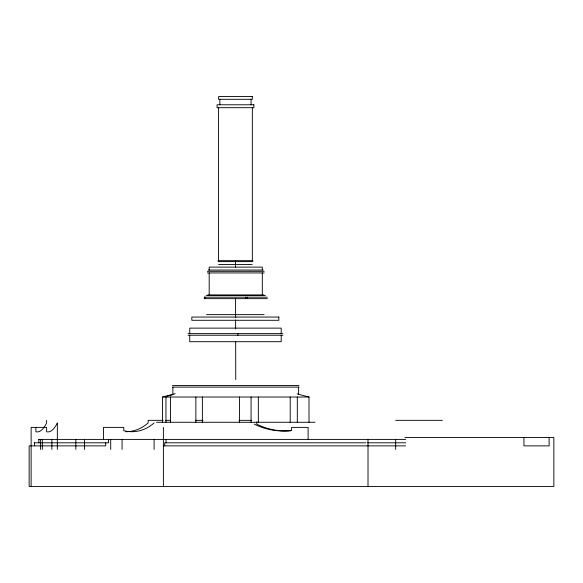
<?xml version="1.0" encoding="UTF-8"?>
<svg xmlns="http://www.w3.org/2000/svg" width="583" height="583" viewBox="0 0 583 583"><rect width="100%" height="100%" fill="white"/><g stroke="black" fill="none" stroke-linecap="round" stroke-linejoin="round"><path stroke-width="0.87" d="M167.416 396.119L172.502 394.771M162.497 422.274L162.497 397.023L175.228 393.714M218.02 260.659L252.905 260.659M218.02 261.629L252.905 261.629M218.589 264.536L252.177 264.536M208.291 270.031L263.21 270.031M207.329 271.321L264.179 271.321M207.329 272.939L264.179 272.939M207.599 294.918L263.902 294.918M206.134 295.566L265.367 295.566M204.203 297.184L267.298 297.184M204.203 298.634L267.298 298.634M206.571 314.638L264.114 314.638M188.01 333.622L282.937 333.622M188.01 335.24L282.937 335.24M172.481 385.48L299.021 385.48M172.481 387.112L299.021 387.112M162.497 397.023L309.005 397.023L309.005 422.274M163.167 420.336L148.133 420.336L148.133 422.937A43.499 36.846 90 0 1 125.746 431.712M165.74 420.336L170.418 420.336M195.72 420.336L202.971 420.336M238.972 420.336L251.696 420.336M395.668 420.336L442.351 420.336M156.499 422.274L315.002 422.274M404.894 437.469L553.85 437.469L553.85 486.441L29.15 486.441L29.15 445.871L105.72 445.871L105.72 442.803M38.718 439.407L405.732 439.407M34.331 442.803L108.482 442.803L108.482 439.407M365.636 442.803L164.69 442.803L164.69 445.871M367.56 442.803L405.732 442.803M163.393 445.871L405.564 445.871M297.119 393.933L309.005 397.023M254.239 424.096L255.799 424.876A68.051 66.331 -90 0 0 291.595 430.443L291.595 427.39L308.115 427.39L308.115 439.713M235.488 261.067L235.503 267.4M235.568 298.168L235.612 317.174M235.619 319.885L235.641 328.936M235.67 341.602L235.751 379.606M549.12 437.469L549.12 445.871L523.928 445.871L523.928 437.469M395.668 439.407L395.668 449.427M368.011 439.407L368.011 486.441M298.605 387.112L298.605 394.319M297.308 397.023L297.308 422.274M290.21 397.023L290.21 422.274M281.21 333.622L281.21 328.127L189.745 328.127L189.745 333.622M281.21 335.24L281.21 341.704L189.745 341.704L189.745 335.24M262.314 270.031L262.314 267.123L209.188 267.123L209.188 270.031M262.314 272.939L262.314 294.918M258.342 397.023L258.342 422.274M256.746 421.837L256.746 424.096L258.305 424.876A68.051 66.331 -90 0 0 290.786 430.786M252.352 107.687L252.352 260.659M251.076 99.299L251.076 104.78M251.076 397.023L251.076 422.274M247.163 297.184L247.163 298.634M245.479 297.184L245.479 298.634M239.511 397.023L239.511 422.274M237.915 333.622L237.915 335.24M219.849 99.299L219.849 104.78M218.574 107.687L218.574 260.659M209.188 272.939L209.188 294.918M204.859 297.184L204.859 298.634M204.742 297.184L204.742 298.634M202.381 397.023L202.381 422.274M195.866 397.023L195.866 422.274M172.896 387.112L172.896 394.319M170.433 397.023L170.433 422.274M166.038 439.407L166.038 442.803M165.966 397.023L165.966 422.274M163.393 427.39L163.393 486.441M154.101 439.407L154.101 449.427M122.073 439.407L122.073 449.427M110.704 439.407L110.704 449.427M103.49 439.713L103.49 427.39L123.771 427.39L123.771 430.64A43.499 36.846 -90 0 0 154.101 422.937M84.557 439.407L84.557 449.427M75.834 439.407L75.834 449.427M57.345 449.427L57.345 422.93A61.987 18.219 90 0 1 46.625 431.748L46.625 427.39L31.125 427.39L31.125 486.441M51.865 439.407L51.865 449.427M46.618 420.336L46.618 422.93A61.987 18.219 90 0 1 35.891 431.748L35.891 427.39M42.297 439.407L42.297 449.427M40.424 439.407L40.424 449.427M38.842 439.407L38.842 442.803M34.579 442.803L34.579 445.871M252.352 96.559L218.574 96.559L218.574 99.299L252.352 99.299L252.352 96.559M253.875 104.78L217.051 104.78L217.051 107.687L253.875 107.687L253.875 104.78M278.849 317.065L191.829 317.065L191.829 320.293L278.849 320.293L278.849 317.065"/></g></svg>
